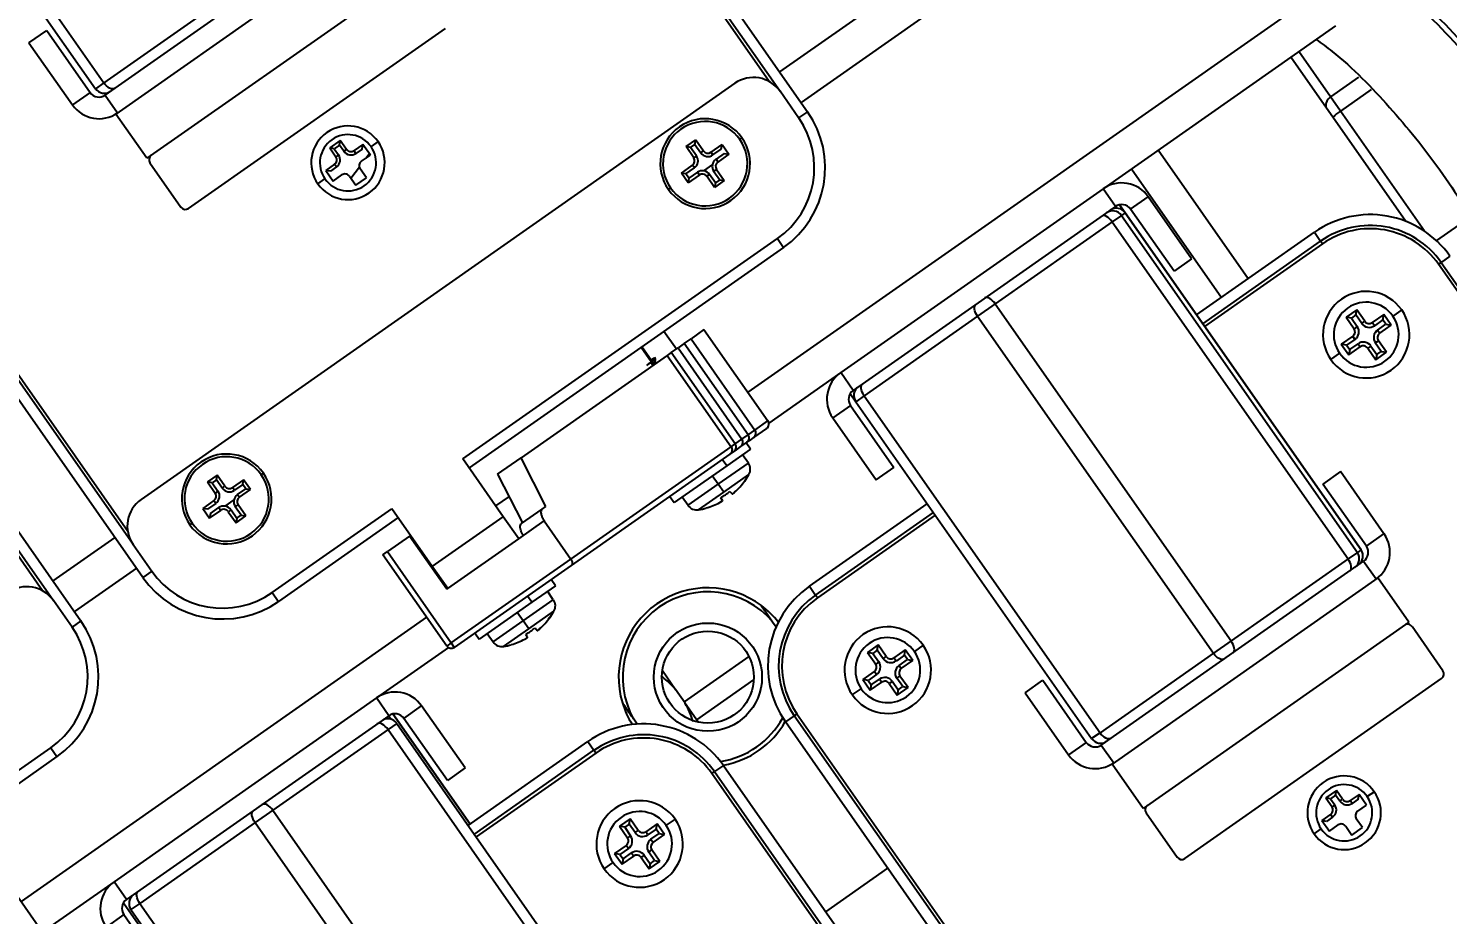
# Model space of a CAD drawing. Header units: millimetres. Extents: x 152904052 to 153933663, y 538271515 to 539240469.
# Drawn here: x 153452259.3 to 153452390.5, y 538569417.1 to 538569499 of the extents above; entities that cross this region are included whole.
import ezdxf
from ezdxf.enums import TextEntityAlignment as Align

# ---------------------------------------------------------------- set-up
doc = ezdxf.new("R2010")
doc.units = ezdxf.units.MM
doc.layers.add('POWR', color=5, linetype='Continuous')
doc.layers.add('TEXT', color=7, linetype='Continuous')
doc.styles.get("Standard").update_dxf_attribs({"font": 'Gulim.ttf'})

msp = doc.modelspace()

# ---------------------------------------------------------------- linework, layer by layer
at = {"layer": 'POWR', "color": 7}
for p, q in [((153452327.75, 538569494.08), (153452297.53, 538569537.24)), ((153452297.78, 538569537.41), (153452328.75, 538569493.18)), ((153452298.59, 538569537.99), (153452331.29, 538569491.29)), ((153452243.67, 538569524.55), (153452265.46, 538569493.42)), ((153452244.45, 538569525.1), (153452266.24, 538569493.97)), ((153452365.2, 538569520.53), (153452328.71, 538569494.98)), ((153452367.18, 538569517.71), (153452330.69, 538569492.15)), ((153452266.36, 538569492.83), (153452290.61, 538569509.81)), ((153452291.92, 538569508.29), (153452267.35, 538569491.08)), ((153452294.79, 538569504.19), (153452270.22, 538569486.99)), ((153452378.13, 538569502.06), (153452325.77, 538569465.39)), ((153452276.72, 538569501.3), (153452266.24, 538569493.97)), ((153452380.11, 538569499.24), (153452358.61, 538569484.18)), ((153452259.32, 538569497.67), (153452260.96, 538569498.81)), ((153452260.96, 538569498.81), (153452264.97, 538569493.08)), ((153452274.07, 538569482.36), (153452297.82, 538569498.99)), ((153452259.32, 538569497.67), (153452263.33, 538569491.93)), ((153452379.64, 538569492.67), (153452376.71, 538569496.86)), ((153452268.95, 538569451.31), (153452237.98, 538569495.54)), ((153452238.22, 538569495.71), (153452268.45, 538569452.55)), ((153452386.6, 538569481.16), (153452375.98, 538569496.34)), ((153452269.85, 538569448.28), (153452237.16, 538569494.97)), ((153452266.24, 538569493.97), (153452265.46, 538569493.42)), ((153452382.23, 538569494.48), (153452379.64, 538569492.67)), ((153452264.97, 538569493.08), (153452263.33, 538569491.93)), ((153452266.36, 538569492.83), (153452267.51, 538569491.2)), ((153452324.57, 538569493.92), (153452269.69, 538569455.49)), ((153452330.47, 538569490.72), (153452328.75, 538569493.18)), ((153452380.56, 538569491.36), (153452379.64, 538569492.67)), ((153452383.4, 538569493.35), (153452380.56, 538569491.36)), ((153452388.34, 538569480.25), (153452380.56, 538569491.36)), ((153452260.58, 538569447.04), (153452230.36, 538569490.21)), ((153452230.6, 538569490.38), (153452261.58, 538569446.15)), ((153452231.42, 538569490.95), (153452264.12, 538569444.26)), ((153452270.22, 538569486.99), (153452267.35, 538569491.08)), ((153452331.29, 538569491.29), (153452330.47, 538569490.72)), ((153452320.06, 538569488.07), (153452320.96, 538569488.7)), ((153452320.88, 538569488.27), (153452320.96, 538569488.7)), ((153452320.96, 538569488.7), (153452321.68, 538569487.68)), ((153452325.02, 538569488.74), (153452325.23, 538569488.88)), ((153452288.1, 538569488.64), (153452287.12, 538569487.95)), ((153452287.12, 538569487.95), (153452287.69, 538569487.13)), ((153452287.54, 538569487.88), (153452287.12, 538569487.95)), ((153452288.02, 538569488.21), (153452287.54, 538569487.88)), ((153452287.54, 538569487.88), (153452287.94, 538569487.31)), ((153452288.02, 538569488.21), (153452288.1, 538569488.64)), ((153452288.42, 538569487.65), (153452288.02, 538569488.21)), ((153452288.67, 538569487.82), (153452288.1, 538569488.64)), ((153452288.42, 538569487.65), (153452288.67, 538569487.82)), ((153452290.19, 538569488.27), (153452289.37, 538569487.7)), ((153452289.54, 538569487.45), (153452289.37, 538569487.7)), ((153452290.11, 538569487.85), (153452289.54, 538569487.45)), ((153452290.11, 538569487.85), (153452290.19, 538569488.27)), ((153452290.88, 538569487.29), (153452290.19, 538569488.27)), ((153452290.47, 538569487.01), (153452290.78, 538569487.42)), ((153452291.6, 538569488.53), (153452290.94, 538569488.07)), ((153452320.77, 538569487.05), (153452320.06, 538569488.07)), ((153452320.48, 538569487.99), (153452320.06, 538569488.07)), ((153452320.48, 538569487.99), (153452320.88, 538569488.27)), ((153452321.03, 538569487.22), (153452320.48, 538569487.99)), ((153452320.88, 538569488.27), (153452321.42, 538569487.5)), ((153452321.42, 538569487.5), (153452321.68, 538569487.68)), ((153452322.37, 538569487.55), (153452323.4, 538569488.27)), ((153452322.55, 538569487.3), (153452322.37, 538569487.55)), ((153452322.55, 538569487.3), (153452323.32, 538569487.84)), ((153452323.6, 538569487.44), (153452322.83, 538569486.9)), ((153452324.03, 538569487.37), (153452323, 538569486.65)), ((153452323.32, 538569487.84), (153452323.4, 538569488.27)), ((153452323.4, 538569488.27), (153452324.03, 538569487.37)), ((153452323.6, 538569487.44), (153452324.03, 538569487.37)), ((153452323.97, 538569487.45), (153452323.89, 538569487.39)), ((153452372.01, 538569475.86), (153452363.69, 538569487.74)), ((153452270.5, 538569486.58), (153452273.37, 538569482.48)), ((153452287.57, 538569486.44), (153452286.75, 538569485.87)), ((153452287.74, 538569486.19), (153452287.18, 538569485.79)), ((153452287.74, 538569486.19), (153452287.57, 538569486.44)), ((153452287.94, 538569487.31), (153452287.69, 538569487.13)), ((153452289.07, 538569485.16), (153452289.86, 538569486.2)), ((153452290.06, 538569486.72), (153452290.88, 538569487.29)), ((153452319.63, 538569485.63), (153452320.65, 538569486.35)), ((153452320.05, 538569485.56), (153452320.83, 538569486.1)), ((153452320.83, 538569486.1), (153452320.65, 538569486.35)), ((153452321.03, 538569487.22), (153452320.77, 538569487.05)), ((153452322.5, 538569486.42), (153452321.67, 538569485.84)), ((153452322.83, 538569486.9), (153452323, 538569486.65)), ((153452286.03, 538569484.63), (153452286.68, 538569485.09)), ((153452286.75, 538569485.87), (153452287.44, 538569484.88)), ((153452287.18, 538569485.79), (153452286.75, 538569485.87)), ((153452287.44, 538569484.88), (153452288.25, 538569485.46)), ((153452288.95, 538569485.33), (153452289.52, 538569484.51)), ((153452289.52, 538569484.51), (153452290.51, 538569485.2)), ((153452290.51, 538569485.2), (153452289.93, 538569486.02)), ((153452320.26, 538569484.73), (153452319.63, 538569485.63)), ((153452320.05, 538569485.56), (153452319.63, 538569485.63)), ((153452320.33, 538569485.16), (153452320.05, 538569485.56)), ((153452321.28, 538569485.45), (153452320.26, 538569484.73)), ((153452320.33, 538569485.16), (153452320.26, 538569484.73)), ((153452321.11, 538569485.7), (153452320.33, 538569485.16)), ((153452321.11, 538569485.7), (153452321.28, 538569485.45)), ((153452322.23, 538569485.5), (153452321.98, 538569485.33)), ((153452322.7, 538569484.3), (153452321.98, 538569485.33)), ((153452322.77, 538569484.73), (153452322.23, 538569485.5)), ((153452322.63, 538569485.78), (153452322.88, 538569485.96)), ((153452322.63, 538569485.78), (153452323.17, 538569485.01)), ((153452323.6, 538569484.93), (153452322.7, 538569484.3)), ((153452323.17, 538569485.01), (153452322.77, 538569484.73)), ((153452322.88, 538569485.96), (153452323.6, 538569484.93)), ((153452323.17, 538569485.01), (153452323.6, 538569484.93)), ((153452361.23, 538569486.01), (153452369.55, 538569474.14)), ((153452318.63, 538569484.26), (153452318.43, 538569484.12)), ((153452322.77, 538569484.73), (153452322.7, 538569484.3)), ((153452358.61, 538569484.18), (153452334.36, 538569467.2)), ((153452359.76, 538569482.54), (153452358.61, 538569484.18)), ((153452361.15, 538569482.3), (153452362.79, 538569483.44)), ((153452366.8, 538569477.71), (153452362.79, 538569483.44)), ((153452359.76, 538569482.54), (153452335.51, 538569465.56)), ((153452359.75, 538569482.53), (153452359.86, 538569482.38)), ((153452360.13, 538569482.7), (153452360.64, 538569481.98)), ((153452360.66, 538569481.95), (153452360.14, 538569482.7)), ((153452365.17, 538569476.56), (153452361.15, 538569482.3)), ((153452359.46, 538569481.11), (153452348.65, 538569473.54)), ((153452360.32, 538569481.71), (153452359.46, 538569481.11)), ((153452359.46, 538569481.11), (153452381.26, 538569449.99)), ((153452360.66, 538569481.95), (153452360.32, 538569481.71)), ((153452360.32, 538569481.71), (153452382.12, 538569450.59)), ((153452382.46, 538569450.82), (153452360.66, 538569481.95)), ((153452360.66, 538569481.95), (153452382.46, 538569450.82)), ((153452360.66, 538569481.95), (153452360.66, 538569481.95)), ((153452392.48, 538569481.53), (153452389.43, 538569479.39)), ((153452299.42, 538569459.22), (153452328.5, 538569479.58)), ((153452328.5, 538569479.58), (153452329.08, 538569478.76)), ((153452367.26, 538569472.53), (153452378.15, 538569480.16)), ((153452378.15, 538569480.16), (153452378.72, 538569479.34)), ((153452329.08, 538569478.76), (153452300, 538569458.4)), ((153452367.83, 538569471.71), (153452378.72, 538569479.34)), ((153452378.9, 538569479.09), (153452368, 538569471.47)), ((153452378.9, 538569479.09), (153452378.72, 538569479.34)), ((153452366.8, 538569477.71), (153452365.17, 538569476.56)), ((153452389.62, 538569477.2), (153452389.87, 538569477.38)), ((153452419.84, 538569434.04), (153452389.62, 538569477.2)), ((153452390.68, 538569477.95), (153452389.87, 538569477.38)), ((153452389.87, 538569477.38), (153452420.84, 538569433.14)), ((153452348.65, 538569473.54), (153452347.01, 538569472.4)), ((153452348.65, 538569473.54), (153452370.45, 538569442.41)), ((153452382.06, 538569473.01), (153452381.08, 538569472.32)), ((153452381.97, 538569472.52), (153452382.06, 538569473.01)), ((153452382.8, 538569471.94), (153452382.06, 538569473.01)), ((153452386.22, 538569472.99), (153452385.4, 538569472.42)), ((153452347.01, 538569472.4), (153452336.54, 538569465.06)), ((153452347.01, 538569472.4), (153452368.81, 538569441.27)), ((153452381.08, 538569472.32), (153452381.82, 538569471.25)), ((153452381.57, 538569472.23), (153452381.08, 538569472.32)), ((153452381.97, 538569472.52), (153452381.57, 538569472.23)), ((153452381.57, 538569472.23), (153452382.11, 538569471.46)), ((153452382.52, 538569471.74), (153452381.97, 538569472.52)), ((153452382.52, 538569471.74), (153452382.8, 538569471.94)), ((153452384.57, 538569472.57), (153452383.5, 538569471.82)), ((153452383.7, 538569471.53), (153452383.5, 538569471.82)), ((153452384.48, 538569472.08), (153452383.7, 538569471.53)), ((153452383.99, 538569471.13), (153452384.76, 538569471.67)), ((153452384.48, 538569472.08), (153452384.57, 538569472.57)), ((153452384.76, 538569471.67), (153452384.48, 538569472.08)), ((153452385.25, 538569471.58), (153452384.57, 538569472.57)), ((153452384.76, 538569471.67), (153452385.25, 538569471.58)), ((153452318.02, 538569471.02), (153452319.17, 538569469.38)), ((153452319.9, 538569469.89), (153452320.53, 538569470.33)), ((153452321.72, 538569471.17), (153452320.53, 538569470.33)), ((153452320.53, 538569470.33), (153452326.43, 538569461.89)), ((153452321.72, 538569471.17), (153452327.63, 538569462.73)), ((153452381.7, 538569470.56), (153452380.63, 538569469.81)), ((153452381.9, 538569470.27), (153452381.7, 538569470.56)), ((153452382.11, 538569471.46), (153452381.82, 538569471.25)), ((153452383.99, 538569471.13), (153452384.19, 538569470.84)), ((153452384.19, 538569470.84), (153452385.25, 538569471.58)), ((153452317.05, 538569467.9), (153452315.9, 538569469.53)), ((153452317.12, 538569467.94), (153452315.97, 538569469.58)), ((153452318.7, 538569469.05), (153452318.31, 538569468.78)), ((153452318.7, 538569469.05), (153452319.33, 538569469.49)), ((153452324.61, 538569460.61), (153452318.7, 538569469.05)), ((153452324.61, 538569460.61), (153452318.7, 538569469.05)), ((153452318.7, 538569469.05), (153452318.7, 538569469.05)), ((153452319.9, 538569469.89), (153452319.33, 538569469.49)), ((153452319.33, 538569469.49), (153452325.23, 538569461.05)), ((153452325.81, 538569461.45), (153452319.9, 538569469.89)), ((153452325.81, 538569461.45), (153452319.9, 538569469.89)), ((153452319.9, 538569469.89), (153452319.9, 538569469.89)), ((153452380.63, 538569469.81), (153452381.32, 538569468.83)), ((153452381.12, 538569469.73), (153452380.63, 538569469.81)), ((153452381.9, 538569470.27), (153452381.12, 538569469.73)), ((153452381.12, 538569469.73), (153452381.41, 538569469.32)), ((153452381.32, 538569468.83), (153452382.39, 538569469.58)), ((153452381.41, 538569469.32), (153452381.32, 538569468.83)), ((153452381.41, 538569469.32), (153452382.19, 538569469.86)), ((153452382.19, 538569469.86), (153452382.39, 538569469.58)), ((153452383.37, 538569469.65), (153452383.08, 538569469.45)), ((153452383.08, 538569469.45), (153452383.83, 538569468.39)), ((153452383.37, 538569469.65), (153452383.92, 538569468.88)), ((153452383.78, 538569469.94), (153452384.07, 538569470.14)), ((153452384.32, 538569469.16), (153452383.78, 538569469.94)), ((153452383.83, 538569468.39), (153452384.81, 538569469.08)), ((153452383.92, 538569468.88), (153452384.32, 538569469.16)), ((153452384.81, 538569469.08), (153452384.07, 538569470.14)), ((153452384.32, 538569469.16), (153452384.81, 538569469.08)), ((153452318.31, 538569468.78), (153452304.81, 538569459.33)), ((153452317.08, 538569468.53), (153452316.85, 538569468.33)), ((153452316.91, 538569468.41), (153452317.08, 538569468.53)), ((153452317.08, 538569468.53), (153452317.26, 538569468.6)), ((153452317.36, 538569468.11), (153452317.17, 538569468.12)), ((153452318.31, 538569468.78), (153452324.22, 538569460.34)), ((153452379.67, 538569468.4), (153452380.49, 538569468.98)), ((153452383.92, 538569468.88), (153452383.83, 538569468.39)), ((153452334.36, 538569467.2), (153452327.71, 538569462.54)), ((153452335.51, 538569465.56), (153452334.36, 538569467.2)), ((153452335.23, 538569465.26), (153452335.76, 538569464.51)), ((153452335.96, 538569465.88), (153452335.96, 538569465.88)), ((153452335.27, 538569464.17), (153452333.63, 538569463.02)), ((153452335.27, 538569464.17), (153452339.28, 538569458.44)), ((153452336.54, 538569465.06), (153452335.76, 538569464.51)), ((153452335.76, 538569464.51), (153452357.55, 538569433.39)), ((153452336.54, 538569465.06), (153452358.33, 538569433.93)), ((153452326.43, 538569461.89), (153452327.63, 538569462.73)), ((153452333.63, 538569463.02), (153452337.64, 538569457.29)), ((153452325.23, 538569461.05), (153452325.81, 538569461.45)), ((153452325.81, 538569461.45), (153452326.43, 538569461.89)), ((153452325.81, 538569461.45), (153452325.81, 538569461.45)), ((153452326.31, 538569461.2), (153452325.9, 538569460.91)), ((153452327.51, 538569462.03), (153452326.31, 538569461.2)), ((153452309.41, 538569449.97), (153452324.22, 538569460.34)), ((153452326.01, 538569460.13), (153452323.82, 538569458.59)), ((153452324.48, 538569459.92), (153452324.11, 538569459.65)), ((153452324.22, 538569460.34), (153452324.61, 538569460.61)), ((153452324.68, 538569460.05), (153452324.48, 538569459.92)), ((153452324.61, 538569460.61), (153452325.23, 538569461.05)), ((153452324.61, 538569460.61), (153452324.61, 538569460.61)), ((153452324.7, 538569460.07), (153452324.66, 538569460.13)), ((153452324.7, 538569460.07), (153452324.68, 538569460.05)), ((153452325.11, 538569460.36), (153452324.7, 538569460.07)), ((153452325.68, 538569460.76), (153452325.11, 538569460.36)), ((153452326.01, 538569460.13), (153452325.61, 538569460.7)), ((153452325.88, 538569460.89), (153452325.68, 538569460.76)), ((153452325.9, 538569460.91), (153452325.86, 538569460.97)), ((153452325.9, 538569460.91), (153452325.88, 538569460.89)), ((153452303.15, 538569453.89), (153452299.42, 538569459.22)), ((153452302.64, 538569457.81), (153452304.81, 538569459.33)), ((153452307.11, 538569454.83), (153452304.81, 538569459.33)), ((153452324.11, 538569459.65), (153452309.45, 538569449.39)), ((153452323.82, 538569458.59), (153452318.96, 538569455.2)), ((153452323.03, 538569456.89), (153452325.82, 538569458.84)), ((153452323.82, 538569458.59), (153452323.41, 538569459.17)), ((153452325.82, 538569458.84), (153452325.27, 538569459.61)), ((153452276.72, 538569457.73), (153452275.82, 538569457.1)), ((153452276.65, 538569457.3), (153452276.25, 538569457.02)), ((153452276.65, 538569457.3), (153452276.72, 538569457.73)), ((153452277.19, 538569456.53), (153452276.65, 538569457.3)), ((153452277.44, 538569456.7), (153452276.72, 538569457.73)), ((153452279.16, 538569457.3), (153452278.14, 538569456.58)), ((153452279.09, 538569456.87), (153452279.16, 538569457.3)), ((153452279.79, 538569456.4), (153452279.16, 538569457.3)), ((153452280.79, 538569457.76), (153452280.99, 538569457.91)), ((153452302.64, 538569457.81), (153452304.94, 538569453.31)), ((153452323.03, 538569456.89), (153452322.49, 538569457.66)), ((153452323.55, 538569456.15), (153452325.87, 538569457.78)), ((153452337.64, 538569457.29), (153452339.28, 538569458.44)), ((153452380.57, 538569458.05), (153452378.93, 538569456.9)), ((153452384.58, 538569452.31), (153452380.57, 538569458.05)), ((153452275.82, 538569457.1), (153452276.54, 538569456.07)), ((153452276.25, 538569457.02), (153452275.82, 538569457.1)), ((153452276.25, 538569457.02), (153452276.79, 538569456.25)), ((153452276.79, 538569456.25), (153452276.54, 538569456.07)), ((153452277.19, 538569456.53), (153452277.44, 538569456.7)), ((153452278.31, 538569456.33), (153452278.14, 538569456.58)), ((153452279.09, 538569456.87), (153452278.31, 538569456.33)), ((153452278.59, 538569455.93), (153452279.36, 538569456.47)), ((153452278.59, 538569455.93), (153452278.77, 538569455.68)), ((153452278.77, 538569455.68), (153452279.79, 538569456.4)), ((153452279.36, 538569456.47), (153452279.09, 538569456.87)), ((153452279.36, 538569456.47), (153452279.79, 538569456.4)), ((153452320.25, 538569454.94), (153452323.03, 538569456.89)), ((153452321.22, 538569454.52), (153452323.55, 538569456.15)), ((153452323.55, 538569456.15), (153452323.03, 538569456.89)), ((153452324.12, 538569456.23), (153452324.32, 538569455.99)), ((153452325.47, 538569457.18), (153452325.48, 538569457.16)), ((153452382.95, 538569451.17), (153452378.93, 538569456.9)), ((153452276.42, 538569455.38), (153452275.39, 538569454.66)), ((153452275.39, 538569454.66), (153452276.02, 538569453.76)), ((153452275.82, 538569454.58), (153452275.39, 538569454.66)), ((153452276.59, 538569455.12), (153452275.82, 538569454.58)), ((153452276.1, 538569454.19), (153452276.87, 538569454.73)), ((153452276.59, 538569455.12), (153452276.42, 538569455.38)), ((153452276.87, 538569454.73), (153452277.05, 538569454.47)), ((153452278.27, 538569455.45), (153452277.43, 538569454.87)), ((153452278.39, 538569454.81), (153452278.65, 538569454.98)), ((153452278.93, 538569454.03), (153452278.39, 538569454.81)), ((153452279.36, 538569453.96), (153452278.65, 538569454.98)), ((153452281.81, 538569446.89), (153452292.87, 538569454.63)), ((153452296.6, 538569449.3), (153452292.87, 538569454.63)), ((153452303.7, 538569455.74), (153452302.46, 538569454.88)), ((153452304.85, 538569453.25), (153452306.77, 538569454.59)), ((153452306.77, 538569454.59), (153452307.11, 538569454.83)), ((153452318.56, 538569455.77), (153452318.96, 538569455.2)), ((153452319.7, 538569455.71), (153452320.25, 538569454.94)), ((153452321.93, 538569454.68), (153452321.92, 538569454.7)), ((153452323.43, 538569455.37), (153452323.27, 538569455.64)), ((153452331.46, 538569447.47), (153452342.35, 538569455.09)), ((153452274.4, 538569453.29), (153452274.19, 538569453.15)), ((153452276.05, 538569453.9), (153452275.97, 538569453.84)), ((153452276.02, 538569453.76), (153452277.05, 538569454.47)), ((153452276.1, 538569454.19), (153452276.02, 538569453.76)), ((153452278, 538569454.53), (153452277.74, 538569454.35)), ((153452277.74, 538569454.35), (153452278.46, 538569453.33)), ((153452278, 538569454.53), (153452278.54, 538569453.76)), ((153452278.46, 538569453.33), (153452279.36, 538569453.96)), ((153452278.54, 538569453.76), (153452278.46, 538569453.33)), ((153452278.54, 538569453.76), (153452278.93, 538569454.03)), ((153452278.93, 538569454.03), (153452279.36, 538569453.96)), ((153452293.45, 538569453.81), (153452282.39, 538569446.07)), ((153452296.6, 538569449.3), (153452303.15, 538569453.89)), ((153452304.59, 538569451.84), (153452303.15, 538569453.89)), ((153452304.59, 538569451.84), (153452306.95, 538569453.5)), ((153452306.95, 538569453.5), (153452309.41, 538569449.97)), ((153452332.03, 538569446.65), (153452342.93, 538569454.27)), ((153452343.1, 538569454.03), (153452332.2, 538569446.4)), ((153452267.27, 538569451.96), (153452261.54, 538569447.95)), ((153452294.49, 538569452.1), (153452292.45, 538569450.67)), ((153452294.49, 538569452.1), (153452294.59, 538569452.17)), ((153452297.94, 538569447.19), (153452294.49, 538569452.1)), ((153452382.95, 538569451.17), (153452384.58, 538569452.31)), ((153452268.95, 538569451.31), (153452270.67, 538569448.85)), ((153452292.04, 538569450.38), (153452292.45, 538569450.67)), ((153452292.45, 538569450.67), (153452298.35, 538569442.23)), ((153452298.03, 538569447.26), (153452304.59, 538569451.84)), ((153452382.46, 538569450.82), (153452382.12, 538569450.59)), ((153452382.46, 538569450.82), (153452382.46, 538569450.82)), ((153452297.94, 538569441.94), (153452292.04, 538569450.38)), ((153452298.35, 538569442.23), (153452309.41, 538569449.97)), ((153452309.45, 538569449.39), (153452298.64, 538569441.82)), ((153452358.45, 538569432.8), (153452382.7, 538569449.77)), ((153452381.26, 538569449.99), (153452370.45, 538569442.41)), ((153452382.12, 538569450.59), (153452381.26, 538569449.99)), ((153452382.7, 538569449.77), (153452383.85, 538569448.14)), ((153452269.25, 538569449.14), (153452263.52, 538569445.12)), ((153452270.67, 538569448.85), (153452269.85, 538569448.28)), ((153452298.03, 538569447.26), (153452296.6, 538569449.3)), ((153452307.99, 538569447.51), (153452307.59, 538569448.08)), ((153452384.01, 538569448.25), (153452359.44, 538569431.04)), ((153452386.88, 538569444.16), (153452384.01, 538569448.25)), ((153452281.81, 538569446.89), (153452282.39, 538569446.07)), ((153452297.71, 538569447.52), (153452297.76, 538569447.64)), ((153452297.76, 538569447.43), (153452297.86, 538569447.5)), ((153452297.94, 538569447.19), (153452298.03, 538569447.26)), ((153452307.99, 538569447.51), (153452305.79, 538569445.98)), ((153452307.79, 538569446.22), (153452307.25, 538569447)), ((153452331.46, 538569447.47), (153452332.03, 538569446.65)), ((153452263.3, 538569443.69), (153452261.58, 538569446.15)), ((153452305.79, 538569445.98), (153452300.94, 538569442.58)), ((153452305.01, 538569444.27), (153452307.79, 538569446.22)), ((153452305.79, 538569445.98), (153452305.39, 538569446.55)), ((153452332.2, 538569446.4), (153452332.03, 538569446.65)), ((153452296.08, 538569444.61), (153452258.6, 538569418.36)), ((153452264.12, 538569444.26), (153452263.3, 538569443.69)), ((153452302.22, 538569442.32), (153452305.01, 538569444.27)), ((153452305.01, 538569444.27), (153452304.46, 538569445.05)), ((153452305.53, 538569443.53), (153452305.01, 538569444.27)), ((153452305.53, 538569443.53), (153452307.85, 538569445.16)), ((153452307.45, 538569444.56), (153452307.46, 538569444.55)), ((153452328.06, 538569444.19), (153452328.39, 538569443.72)), ((153452386.88, 538569444.16), (153452362.31, 538569426.95)), ((153452300.54, 538569443.15), (153452300.94, 538569442.58)), ((153452301.68, 538569443.1), (153452302.22, 538569442.32)), ((153452303.2, 538569441.9), (153452305.53, 538569443.53)), ((153452305.41, 538569442.75), (153452305.25, 538569443.02)), ((153452306.1, 538569443.62), (153452306.3, 538569443.37)), ((153452390.03, 538569439.65), (153452387.17, 538569443.75)), ((153452298.09, 538569441.8), (153452291.44, 538569437.15)), ((153452298.35, 538569442.23), (153452297.94, 538569441.94)), ((153452298.35, 538569442.23), (153452298.64, 538569441.82)), ((153452303.91, 538569442.06), (153452303.9, 538569442.08)), ((153452337.82, 538569442.04), (153452336.84, 538569441.35)), ((153452337.74, 538569441.55), (153452337.33, 538569441.26)), ((153452337.74, 538569441.55), (153452337.82, 538569442.04)), ((153452338.28, 538569440.77), (153452337.74, 538569441.55)), ((153452338.57, 538569440.97), (153452337.82, 538569442.04)), ((153452340.33, 538569441.59), (153452339.27, 538569440.85)), ((153452340.25, 538569441.1), (153452340.33, 538569441.59)), ((153452341.02, 538569440.61), (153452340.33, 538569441.59)), ((153452341.99, 538569442.02), (153452341.17, 538569441.45)), ((153452370.45, 538569442.41), (153452368.81, 538569441.27)), ((153452325.88, 538569440.97), (153452319.9, 538569436.78)), ((153452336.84, 538569441.35), (153452337.59, 538569440.28)), ((153452337.33, 538569441.26), (153452336.84, 538569441.35)), ((153452337.33, 538569441.26), (153452337.87, 538569440.48)), ((153452337.87, 538569440.48), (153452337.59, 538569440.28)), ((153452338.28, 538569440.77), (153452338.57, 538569440.97)), ((153452339.47, 538569440.56), (153452339.27, 538569440.85)), ((153452340.25, 538569441.1), (153452339.47, 538569440.56)), ((153452339.75, 538569440.15), (153452340.53, 538569440.7)), ((153452339.75, 538569440.15), (153452339.95, 538569439.86)), ((153452339.95, 538569439.86), (153452341.02, 538569440.61)), ((153452340.53, 538569440.7), (153452340.25, 538569441.1)), ((153452340.53, 538569440.7), (153452341.02, 538569440.61)), ((153452368.81, 538569441.27), (153452358.33, 538569433.93)), ((153452317.87, 538569439.67), (153452319.1, 538569437.92)), ((153452326.32, 538569438.84), (153452321.04, 538569435.14)), ((153452337.46, 538569439.59), (153452336.4, 538569438.84)), ((153452336.4, 538569438.84), (153452337.09, 538569437.86)), ((153452336.89, 538569438.75), (153452336.4, 538569438.84)), ((153452337.67, 538569439.3), (153452336.89, 538569438.75)), ((153452337.17, 538569438.35), (153452337.95, 538569438.89)), ((153452337.67, 538569439.3), (153452337.46, 538569439.59)), ((153452337.95, 538569438.89), (153452338.15, 538569438.6)), ((153452339.54, 538569438.97), (153452339.83, 538569439.17)), ((153452340.09, 538569438.19), (153452339.54, 538569438.97)), ((153452340.58, 538569438.1), (153452339.83, 538569439.17)), ((153452366.16, 538569422.32), (153452389.91, 538569438.95)), ((153452319.98, 538569436.66), (153452319.1, 538569437.92)), ((153452335.43, 538569437.43), (153452336.25, 538569438)), ((153452336.89, 538569438.75), (153452337.17, 538569438.35)), ((153452337.09, 538569437.86), (153452338.15, 538569438.6)), ((153452337.17, 538569438.35), (153452337.09, 538569437.86)), ((153452339.14, 538569438.68), (153452338.85, 538569438.48)), ((153452338.85, 538569438.48), (153452339.59, 538569437.41)), ((153452339.14, 538569438.68), (153452339.68, 538569437.9)), ((153452339.59, 538569437.41), (153452340.58, 538569438.1)), ((153452339.68, 538569437.9), (153452339.59, 538569437.41)), ((153452339.68, 538569437.9), (153452340.09, 538569438.19)), ((153452340.09, 538569438.19), (153452340.58, 538569438.1)), ((153452351.41, 538569437.63), (153452353.05, 538569438.78)), ((153452351.41, 538569437.63), (153452355.42, 538569431.9)), ((153452353.05, 538569438.78), (153452357.06, 538569433.04)), ((153452291.44, 538569437.15), (153452267.19, 538569420.17)), ((153452292.59, 538569435.51), (153452291.44, 538569437.15)), ((153452293.98, 538569435.26), (153452295.62, 538569436.41)), ((153452299.63, 538569430.68), (153452295.62, 538569436.41)), ((153452319.98, 538569436.66), (153452321.21, 538569434.91)), ((153452292.59, 538569435.51), (153452268.34, 538569418.53)), ((153452292.58, 538569435.5), (153452292.8, 538569435.19)), ((153452300.09, 538569425.5), (153452292.96, 538569435.67)), ((153452292.96, 538569435.67), (153452300.09, 538569425.5)), ((153452298, 538569429.53), (153452293.98, 538569435.26)), ((153452315.55, 538569434.73), (153452315.22, 538569435.2)), ((153452330.07, 538569435.5), (153452329.25, 538569434.93)), ((153452361.94, 538569388.24), (153452329.25, 538569434.93)), ((153452330.31, 538569435.68), (153452330.07, 538569435.5)), ((153452361.04, 538569391.27), (153452330.07, 538569435.5)), ((153452330.31, 538569435.68), (153452360.54, 538569392.51)), ((153452292.51, 538569434.23), (153452281.86, 538569426.77)), ((153452293.32, 538569434.8), (153452292.51, 538569434.23)), ((153452292.51, 538569434.23), (153452314.3, 538569403.1)), ((153452293.32, 538569434.8), (153452315.12, 538569403.68)), ((153452358.33, 538569433.93), (153452357.55, 538569433.39)), ((153452232.25, 538569412.18), (153452261.33, 538569432.55)), ((153452261.33, 538569432.55), (153452261.91, 538569431.73)), ((153452299.92, 538569425.38), (153452310.98, 538569433.13)), ((153452300.49, 538569424.56), (153452311.55, 538569432.31)), ((153452310.98, 538569433.13), (153452311.55, 538569432.31)), ((153452311.73, 538569432.06), (153452311.55, 538569432.31)), ((153452357.06, 538569433.04), (153452355.42, 538569431.9)), ((153452358.45, 538569432.8), (153452359.6, 538569431.16)), ((153452261.91, 538569431.73), (153452232.83, 538569411.36)), ((153452311.73, 538569432.06), (153452300.67, 538569424.32)), ((153452362.31, 538569426.95), (153452359.44, 538569431.04)), ((153452299.63, 538569430.68), (153452298, 538569429.53)), ((153452322.45, 538569430.17), (153452322.69, 538569430.34)), ((153452352.67, 538569387.01), (153452322.45, 538569430.17)), ((153452323.51, 538569430.92), (153452322.69, 538569430.34)), ((153452322.69, 538569430.34), (153452353.67, 538569386.11)), ((153452323.51, 538569430.92), (153452356.21, 538569384.22)), ((153452380.19, 538569428.61), (153452379.21, 538569427.92)), ((153452380.11, 538569428.18), (153452380.19, 538569428.61)), ((153452380.76, 538569427.79), (153452380.19, 538569428.61)), ((153452383.69, 538569428.49), (153452383.03, 538569428.03)), ((153452379.21, 538569427.92), (153452379.78, 538569427.1)), ((153452379.63, 538569427.84), (153452379.21, 538569427.92)), ((153452380.11, 538569428.18), (153452379.63, 538569427.84)), ((153452379.63, 538569427.84), (153452380.03, 538569427.27)), ((153452380.03, 538569427.27), (153452379.78, 538569427.1)), ((153452380.51, 538569427.61), (153452380.11, 538569428.18)), ((153452380.51, 538569427.61), (153452380.76, 538569427.79)), ((153452382.28, 538569428.24), (153452381.46, 538569427.66)), ((153452381.63, 538569427.41), (153452381.46, 538569427.66)), ((153452382.2, 538569427.81), (153452381.63, 538569427.41)), ((153452382.15, 538569426.68), (153452382.97, 538569427.25)), ((153452382.2, 538569427.81), (153452382.28, 538569428.24)), ((153452382.97, 538569427.25), (153452382.28, 538569428.24)), ((153452281.86, 538569426.77), (153452280.22, 538569425.63)), ((153452281.86, 538569426.77), (153452303.65, 538569395.65)), ((153452314.89, 538569425.97), (153452313.91, 538569425.29)), ((153452314.8, 538569425.49), (153452314.89, 538569425.97)), ((153452315.63, 538569424.91), (153452314.89, 538569425.97)), ((153452319.05, 538569425.96), (153452318.23, 538569425.39)), ((153452362.59, 538569426.54), (153452365.46, 538569422.44)), ((153452379.66, 538569426.4), (153452378.84, 538569425.83)), ((153452378.84, 538569425.83), (153452379.53, 538569424.85)), ((153452379.27, 538569425.75), (153452378.84, 538569425.83)), ((153452379.83, 538569426.15), (153452379.27, 538569425.75)), ((153452379.83, 538569426.15), (153452379.66, 538569426.4)), ((153452382.6, 538569425.17), (153452382.02, 538569425.98)), ((153452280.22, 538569425.63), (153452269.57, 538569418.17)), ((153452280.22, 538569425.63), (153452302.01, 538569394.5)), ((153452313.91, 538569425.29), (153452314.65, 538569424.22)), ((153452314.39, 538569425.2), (153452313.91, 538569425.29)), ((153452314.8, 538569425.49), (153452314.39, 538569425.2)), ((153452314.39, 538569425.2), (153452314.94, 538569424.42)), ((153452314.94, 538569424.42), (153452314.65, 538569424.22)), ((153452315.35, 538569424.71), (153452314.8, 538569425.49)), ((153452315.35, 538569424.71), (153452315.63, 538569424.91)), ((153452317.4, 538569425.53), (153452316.33, 538569424.79)), ((153452316.53, 538569424.5), (153452316.33, 538569424.79)), ((153452317.31, 538569425.04), (153452316.53, 538569424.5)), ((153452316.82, 538569424.09), (153452317.59, 538569424.64)), ((153452317.02, 538569423.8), (153452318.08, 538569424.55)), ((153452317.31, 538569425.04), (153452317.4, 538569425.53)), ((153452317.59, 538569424.64), (153452317.31, 538569425.04)), ((153452318.08, 538569424.55), (153452317.4, 538569425.53)), ((153452317.59, 538569424.64), (153452318.08, 538569424.55)), ((153452378.12, 538569424.59), (153452378.77, 538569425.05)), ((153452379.53, 538569424.85), (153452380.34, 538569425.42)), ((153452381.04, 538569425.3), (153452381.61, 538569424.48)), ((153452381.61, 538569424.48), (153452382.6, 538569425.17)), ((153452254.55, 538569424.13), (153452260.46, 538569415.7)), ((153452314.53, 538569423.53), (153452313.46, 538569422.78)), ((153452314.73, 538569423.24), (153452313.95, 538569422.69)), ((153452314.73, 538569423.24), (153452314.53, 538569423.53)), ((153452316.61, 538569422.91), (153452316.9, 538569423.11)), ((153452316.82, 538569424.09), (153452317.02, 538569423.8)), ((153452317.64, 538569422.04), (153452316.9, 538569423.11)), ((153452312.5, 538569421.37), (153452313.32, 538569421.94)), ((153452313.46, 538569422.78), (153452314.15, 538569421.8)), ((153452313.95, 538569422.69), (153452313.46, 538569422.78)), ((153452313.95, 538569422.69), (153452314.24, 538569422.29)), ((153452314.15, 538569421.8), (153452315.22, 538569422.54)), ((153452314.24, 538569422.29), (153452314.15, 538569421.8)), ((153452314.24, 538569422.29), (153452315.01, 538569422.83)), ((153452315.01, 538569422.83), (153452315.22, 538569422.54)), ((153452316.2, 538569422.62), (153452315.91, 538569422.42)), ((153452315.91, 538569422.42), (153452316.66, 538569421.35)), ((153452316.2, 538569422.62), (153452316.74, 538569421.84)), ((153452317.15, 538569422.13), (153452316.61, 538569422.91)), ((153452316.66, 538569421.35), (153452317.64, 538569422.04)), ((153452316.74, 538569421.84), (153452316.66, 538569421.35)), ((153452316.74, 538569421.84), (153452317.15, 538569422.13)), ((153452317.15, 538569422.13), (153452317.64, 538569422.04)), ((153452332.98, 538569417.4), (153452338.71, 538569421.42)), ((153452267.19, 538569420.17), (153452260.53, 538569415.51)), ((153452268.34, 538569418.53), (153452267.19, 538569420.17)), ((153452268.06, 538569418.23), (153452275.18, 538569408.06)), ((153452269.57, 538569418.17), (153452268.75, 538569417.6)), ((153452268.79, 538569418.85), (153452268.81, 538569418.82)), ((153452269.57, 538569418.17), (153452291.37, 538569387.04)), ((153452268.09, 538569417.14), (153452266.46, 538569415.99)), ((153452268.09, 538569417.14), (153452272.11, 538569411.4)), ((153452268.75, 538569417.6), (153452290.55, 538569386.47))]:
    msp.add_line(p, q, dxfattribs=at)
at = {"layer": 'POWR', "color": 7, "flags": 128}
for points in [[(153452267.24, 538569493.45), (153452267.15, 538569493.41), (153452267.04, 538569493.4), (153452266.91, 538569493.42), (153452266.77, 538569493.48), (153452266.63, 538569493.56), (153452266.49, 538569493.68), (153452266.36, 538569493.82), (153452266.24, 538569493.97)], [(153452359.46, 538569481.11), (153452359.34, 538569481.27), (153452359.21, 538569481.41), (153452359.08, 538569481.52), (153452358.94, 538569481.61), (153452358.81, 538569481.67), (153452358.69, 538569481.7), (153452358.59, 538569481.7), (153452358.5, 538569481.66)], [(153452347.01, 538569472.4), (153452346.91, 538569472.56), (153452346.82, 538569472.73), (153452346.77, 538569472.9), (153452346.73, 538569473.06), (153452346.73, 538569473.21), (153452346.75, 538569473.34), (153452346.79, 538569473.44), (153452346.87, 538569473.51)], [(153452348.65, 538569473.54), (153452348.53, 538569473.7), (153452348.4, 538569473.83), (153452348.26, 538569473.95), (153452348.13, 538569474.04), (153452348, 538569474.1), (153452347.88, 538569474.13), (153452347.77, 538569474.13), (153452347.69, 538569474.09)], [(153452336.54, 538569465.06), (153452336.43, 538569465.23), (153452336.35, 538569465.4), (153452336.29, 538569465.57), (153452336.26, 538569465.73), (153452336.25, 538569465.87), (153452336.27, 538569466), (153452336.32, 538569466.11), (153452336.39, 538569466.18)], [(153452381.44, 538569448.89), (153452381.51, 538569448.96), (153452381.55, 538569449.06), (153452381.56, 538569449.18), (153452381.55, 538569449.33), (153452381.51, 538569449.49), (153452381.45, 538569449.65), (153452381.36, 538569449.82), (153452381.26, 538569449.99)], [(153452370.63, 538569441.32), (153452370.69, 538569441.39), (153452370.73, 538569441.49), (153452370.75, 538569441.61), (153452370.74, 538569441.75), (153452370.7, 538569441.91), (153452370.64, 538569442.08), (153452370.55, 538569442.25), (153452370.45, 538569442.41)], [(153452369.81, 538569440.75), (153452369.72, 538569440.71), (153452369.6, 538569440.7), (153452369.48, 538569440.72), (153452369.34, 538569440.78), (153452369.2, 538569440.86), (153452369.06, 538569440.98), (153452368.93, 538569441.11), (153452368.81, 538569441.27)], [(153452292.51, 538569434.23), (153452292.39, 538569434.38), (153452292.26, 538569434.52), (153452292.12, 538569434.64), (153452291.98, 538569434.72), (153452291.85, 538569434.78), (153452291.72, 538569434.81), (153452291.61, 538569434.8), (153452291.52, 538569434.76)], [(153452359.33, 538569433.41), (153452359.24, 538569433.37), (153452359.13, 538569433.36), (153452359, 538569433.38), (153452358.86, 538569433.44), (153452358.72, 538569433.53), (153452358.58, 538569433.64), (153452358.45, 538569433.78), (153452358.33, 538569433.93)], [(153452281.86, 538569426.77), (153452281.74, 538569426.93), (153452281.61, 538569427.06), (153452281.47, 538569427.18), (153452281.33, 538569427.27), (153452281.2, 538569427.33), (153452281.07, 538569427.35), (153452280.96, 538569427.35), (153452280.87, 538569427.31)], [(153452280.22, 538569425.63), (153452280.11, 538569425.79), (153452280.03, 538569425.96), (153452279.97, 538569426.13), (153452279.93, 538569426.29), (153452279.92, 538569426.43), (153452279.94, 538569426.56), (153452279.99, 538569426.66), (153452280.05, 538569426.73)], [(153452269.57, 538569418.17), (153452269.47, 538569418.33), (153452269.38, 538569418.5), (153452269.32, 538569418.67), (153452269.28, 538569418.83), (153452269.27, 538569418.98), (153452269.29, 538569419.1), (153452269.34, 538569419.2), (153452269.41, 538569419.28)]]:
    msp.add_lwpolyline(points, dxfattribs=at)
at = {"layer": 'POWR', "color": 7}
for radius in [5, 4.25]:
    msp.add_circle((153452322.08, 538569439.07), radius, dxfattribs=at)
for centre, radius, start, end in [((153452326.29, 538569491.46), 3, 35, 125), ((153452265.79, 538569493.65), 1, 215, 305), ((153452266.28, 538569494), 1, 215, 305), ((153452380.21, 538569491.83), 1.01, 123.9489, 186.0448), ((153452265.79, 538569493.65), 3, 215, 305), ((153452382.93, 538569487.76), 4.31, 123.4063, 135.421), ((153452321.83, 538569486.5), 4.15, 35, 215), ((153452321.83, 538569486.5), 3.9, 35, 215), ((153452323.92, 538569486.13), 8, 305, 35), ((153452323.92, 538569486.13), 9, 305, 35), ((153452288.81, 538569486.58), 3.4, 35, 215), ((153452288.81, 538569486.58), 2.6, 35, 215), ((153452321.83, 538569486.5), 4.15, 215, 35), ((153452321.83, 538569486.5), 3.9, 215, 35), ((153452288.81, 538569486.58), 3.4, 215, 35), ((153452288.81, 538569486.58), 2.6, 215, 35), ((153452289.08, 538569488.11), 0.807, 215, 305), ((153452289.08, 538569488.11), 0.5, 215, 305), ((153452322.08, 538569487.96), 0.807, 215, 305), ((153452322.08, 538569487.96), 0.5, 215, 305), ((153452270.91, 538569486.86), 0.5, 125, 215), ((153452287.28, 538569486.85), 0.5, 305, 35), ((153452287.28, 538569486.85), 0.807, 305, 35), ((153452290.34, 538569486.31), 0.5, 125, 215), ((153452320.36, 538569486.76), 0.5, 305, 35), ((153452320.36, 538569486.76), 0.807, 305, 35), ((153452323.29, 538569486.24), 0.807, 125, 215), ((153452323.29, 538569486.24), 0.5, 125, 215), ((153452288.54, 538569485.05), 0.5, 35, 125), ((153452321.57, 538569485.04), 0.807, 35, 125), ((153452321.57, 538569485.04), 0.5, 35, 125), ((153452360.33, 538569481.72), 3, 35, 125), ((153452273.78, 538569482.77), 0.5, 215, 305), ((153452359.5, 538569481.14), 1, 34.9891, 124.9891), ((153452359.84, 538569481.38), 1, 35, 125), ((153452359.84, 538569481.38), 1, 34.9891, 124.9891), ((153452360.33, 538569481.72), 1, 35, 125), ((153452383.31, 538569472.79), 9, 35, 125), ((153452383.31, 538569472.79), 8, 35, 125), ((153452383.31, 538569472.79), 7.7, 35, 125), ((153452382.94, 538569470.7), 4, 35, 215), ((153452382.94, 538569470.7), 4, 215, 35), ((153452382.94, 538569470.7), 3, 35, 215), ((153452382.94, 538569470.7), 3, 215, 35), ((153452383.21, 538569472.23), 0.851, 215, 305), ((153452383.21, 538569472.23), 0.5, 215, 305), ((153452381.41, 538569470.97), 0.5, 305, 35), ((153452381.41, 538569470.97), 0.851, 305, 35), ((153452384.48, 538569470.43), 0.851, 125, 215), ((153452384.48, 538569470.43), 0.5, 125, 215), ((153452382.67, 538569469.17), 0.851, 35, 125), ((153452382.67, 538569469.17), 0.5, 35, 125), ((153452336.08, 538569464.74), 3, 125, 215), ((153452336.08, 538569464.74), 1, 125, 215), ((153452336.57, 538569465.09), 1, 125, 215), ((153452325.4, 538569461.17), 0.5, 305, 35), ((153452325.4, 538569461.17), 0.499, 305.07, 35.0698), ((153452326.03, 538569461.61), 0.499, 305.07, 35.0698), ((153452324.2, 538569460.33), 0.5, 305, 35), ((153452324.2, 538569460.33), 0.499, 305.07, 35.0698), ((153452324.72, 538569460.15), 0.103, 217.4159, 246.5165), ((153452324.83, 538569460.77), 0.499, 305.07, 35.0698), ((153452325.92, 538569460.99), 0.103, 217.4159, 246.5165), ((153452277.59, 538569455.53), 4.15, 35, 215), ((153452277.59, 538569455.53), 3.9, 35, 215), ((153452325, 538569458.26), 1, 330.8721, 35), ((153452277.59, 538569455.53), 4.15, 215, 35), ((153452277.59, 538569455.53), 3.9, 215, 35), ((153452320.19, 538569460.94), 6.5, 324.4786, 330.8721), ((153452276.13, 538569455.79), 0.5, 305, 35), ((153452276.13, 538569455.79), 0.807, 305, 35), ((153452277.85, 538569456.99), 0.807, 215, 305), ((153452277.85, 538569456.99), 0.5, 215, 305), ((153452279.06, 538569455.27), 0.807, 125, 215), ((153452320.08, 538569461.1), 6.32, 300.3185, 309.6814), ((153452320.17, 538569460.98), 6.52, 312.4848, 324.3917), ((153452271.41, 538569453.03), 3, 125, 215), ((153452277.33, 538569454.07), 0.807, 35, 125), ((153452279.06, 538569455.27), 0.5, 125, 215), ((153452321.06, 538569455.51), 1, 215, 279.1279), ((153452320.19, 538569460.94), 6.5, 279.1279, 285.5214), ((153452320.17, 538569460.98), 6.52, 285.6083, 297.5152), ((153452277.33, 538569454.07), 0.5, 35, 125), ((153452382.13, 538569450.59), 3, 305, 35), ((153452381.64, 538569450.25), 1, 305, 35), ((153452381.64, 538569450.25), 1, 305.0109, 35.0109), ((153452382.13, 538569450.59), 1, 305, 35), ((153452381.3, 538569450.01), 1, 305.0109, 35.0109), ((153452277.22, 538569453.44), 9, 215, 305), ((153452277.22, 538569453.44), 8, 215, 305), ((153452259.12, 538569444.42), 3, 35, 125), ((153452322.08, 538569439.07), 8.25, 53.1949, 196.8051), ((153452322.08, 538569439.07), 7.88, 40.5937, 209.4063), ((153452336.62, 538569440.09), 9, 125, 215), ((153452306.98, 538569445.64), 1, 330.8721, 35), ((153452322.08, 538569439.07), 8.25, 37.9694, 53.1949), ((153452336.62, 538569440.09), 8, 125, 215), ((153452336.62, 538569440.09), 7.7, 125, 215), ((153452256.75, 538569439.1), 9, 305, 35), ((153452302.15, 538569448.36), 6.52, 312.4848, 324.3917), ((153452302.17, 538569448.32), 6.5, 324.4786, 330.8721), ((153452256.75, 538569439.1), 8, 305, 35), ((153452302.06, 538569448.48), 6.32, 300.3185, 309.6814), ((153452338.71, 538569439.72), 4, 35, 215), ((153452386.76, 538569443.46), 0.5, 35, 125), ((153452298.35, 538569442.23), 0.5, 215, 305), ((153452303.04, 538569442.89), 1, 215, 279.1279), ((153452302.17, 538569448.32), 6.5, 279.1279, 285.5214), ((153452302.15, 538569448.36), 6.52, 285.6083, 297.5152), ((153452338.71, 538569439.72), 4, 215, 35), ((153452338.71, 538569439.72), 3, 35, 215), ((153452338.71, 538569439.72), 3, 215, 35), ((153452337.18, 538569440), 0.5, 305, 35), ((153452337.18, 538569440), 0.851, 305, 35), ((153452338.98, 538569441.26), 0.851, 215, 305), ((153452338.98, 538569441.26), 0.5, 215, 305), ((153452340.24, 538569439.45), 0.851, 125, 215), ((153452338.44, 538569438.19), 0.851, 35, 125), ((153452340.24, 538569439.45), 0.5, 125, 215), ((153452389.62, 538569439.36), 0.5, 305, 35), ((153452293.16, 538569434.69), 3, 35, 125), ((153452338.44, 538569438.19), 0.5, 35, 125), ((153452322.08, 538569439.07), 8.25, 196.8051, 212.0306), ((153452292.51, 538569434.23), 1, 35, 125), ((153452293.16, 538569434.69), 1, 35, 125), ((153452322.08, 538569439.07), 7.87, 278.5203, 331.4797), ((153452322.08, 538569439.07), 8.25, 280.0889, 330.1031), ((153452316.14, 538569425.75), 9, 35, 125), ((153452316.14, 538569425.75), 8, 35, 125), ((153452316.14, 538569425.75), 7.7, 35, 125), ((153452357.88, 538569433.62), 1, 215, 305), ((153452358.37, 538569433.96), 1, 215, 305), ((153452357.88, 538569433.62), 3, 215, 305), ((153452380.9, 538569426.54), 3.4, 35, 215), ((153452380.9, 538569426.54), 3.4, 215, 35), ((153452380.9, 538569426.54), 2.6, 35, 215), ((153452315.77, 538569423.66), 4, 35, 215), ((153452363, 538569426.83), 0.5, 125, 215), ((153452380.9, 538569426.54), 2.6, 215, 35), ((153452379.37, 538569426.81), 0.5, 305, 35), ((153452379.37, 538569426.81), 0.807, 305, 35), ((153452381.17, 538569428.07), 0.807, 215, 305), ((153452381.17, 538569428.07), 0.5, 215, 305), ((153452315.77, 538569423.66), 4, 215, 35), ((153452315.77, 538569423.66), 3, 35, 215), ((153452382.43, 538569426.27), 0.5, 125, 215), ((153452315.77, 538569423.66), 3, 215, 35), ((153452314.24, 538569423.93), 0.851, 305, 35), ((153452316.04, 538569425.2), 0.851, 215, 305), ((153452316.04, 538569425.2), 0.5, 215, 305), ((153452380.63, 538569425.01), 0.5, 35, 125), ((153452314.24, 538569423.93), 0.5, 305, 35), ((153452317.31, 538569423.39), 0.851, 125, 215), ((153452317.31, 538569423.39), 0.5, 125, 215), ((153452315.5, 538569422.13), 0.851, 35, 125), ((153452315.5, 538569422.13), 0.5, 35, 125), ((153452365.87, 538569422.73), 0.5, 215, 305), ((153452268.91, 538569417.71), 3, 125, 215), ((153452268.91, 538569417.71), 1, 125, 215), ((153452269.57, 538569418.17), 1, 125, 215)]:
    msp.add_arc(centre, radius, start, end, dxfattribs=at)
for points, knots in [([(153452410.04, 538569450.31), (153452410.07, 538569451.03), (153452410.23, 538569454.78), (153452409.37, 538569461.58), (153452407.39, 538569470.52), (153452404.18, 538569479.13), (153452399.94, 538569487.17), (153452394.79, 538569494.5), (153452388.89, 538569500.93), (153452382.86, 538569506.22), (153452378.58, 538569508.95), (153452376.67, 538569510.17)], [0, 0, 0, 0, 0.030131, 0.157165, 0.285275, 0.413386, 0.54042, 0.665356, 0.787271, 0.905377, 1, 1, 1, 1]), ([(153452377.46, 538569509.04), (153452379, 538569508.06), (153452382.89, 538569505.56), (153452388.54, 538569500.57), (153452394.4, 538569494.18), (153452399.51, 538569486.91), (153452403.72, 538569478.92), (153452406.92, 538569470.38), (153452408.87, 538569461.5), (153452409.72, 538569454.97), (153452409.58, 538569451.48), (153452409.56, 538569450.99)], [0, 0, 0, 0, 0.078951, 0.200388, 0.325741, 0.454201, 0.584818, 0.716542, 0.848265, 0.978883, 1, 1, 1, 1]), ([(153452378.32, 538569497.98), (153452378.81, 538569497.61), (153452381.29, 538569495.78), (153452385.17, 538569491.76), (153452389.95, 538569485.94), (153452394, 538569479.34), (153452397.13, 538569472.7), (153452398.4, 538569468.13), (153452398.95, 538569466.14)], [0, 0, 0, 0, 0.047475, 0.239579, 0.431683, 0.632114, 0.839742, 1, 1, 1, 1]), ([(153452317.24, 538569468.57), (153452317.24, 538569468.56), (153452317.24, 538569468.53), (153452316.97, 538569468.29), (153452316.61, 538569468), (153452316.41, 538569467.85)], [0, 0, 0, 0, 0.212902, 0.5811966, 1, 1, 1, 1]), ([(153452316.85, 538569467.97), (153452316.94, 538569468.02), (153452317.11, 538569468.11), (153452317.2, 538569468.13), (153452317.17, 538569468.1), (153452317.17, 538569468.09)], [0, 0, 0, 0, 0.402272, 0.802406, 1, 1, 1, 1]), ([(153452317.13, 538569468.18), (153452317.15, 538569468.25), (153452317.2, 538569468.39), (153452317.25, 538569468.52), (153452317.27, 538569468.59)], [0, 0, 0, 0, 0.499894, 1, 1, 1, 1]), ([(153452327.51, 538569462.03), (153452327.56, 538569462.08), (153452327.67, 538569462.18), (153452327.73, 538569462.39), (153452327.71, 538569462.58), (153452327.66, 538569462.68), (153452327.63, 538569462.73)], [0, 0, 0, 0, 0.270336, 0.562527, 0.789797, 1, 1, 1, 1]), ([(153452324.22, 538569460.34), (153452324.25, 538569460.3), (153452324.29, 538569460.22), (153452324.32, 538569460.07), (153452324.3, 538569459.91), (153452324.23, 538569459.76), (153452324.15, 538569459.69), (153452324.11, 538569459.65)], [0, 0, 0, 0, 0.174928, 0.36388, 0.560047, 0.788091, 1, 1, 1, 1]), ([(153452324.32, 538569455.99), (153452324.33, 538569455.99), (153452324.34, 538569455.99), (153452324.4, 538569456.03), (153452324.48, 538569456.09), (153452324.54, 538569456.14), (153452324.57, 538569456.17)], [0, 0, 0, 0, 0.250648, 0.499754, 0.7491, 1, 1, 1, 1]), ([(153452324.57, 538569456.17), (153452324.54, 538569456.14), (153452324.48, 538569456.09), (153452324.4, 538569456.03), (153452324.34, 538569455.99), (153452324.33, 538569455.99), (153452324.32, 538569455.99)], [0, 0, 0, 0, 0.250648, 0.499754, 0.7491, 1, 1, 1, 1]), ([(153452306.77, 538569454.59), (153452306.72, 538569454.54), (153452306.63, 538569454.43), (153452306.65, 538569454.11), (153452306.76, 538569453.78), (153452306.89, 538569453.59), (153452306.95, 538569453.5)], [0, 0, 0, 0, 0.273241, 0.566326, 0.7921708, 1, 1, 1, 1]), ([(153452323.18, 538569455.19), (153452323.21, 538569455.21), (153452323.28, 538569455.25), (153452323.37, 538569455.31), (153452323.43, 538569455.35), (153452323.43, 538569455.36), (153452323.43, 538569455.37)], [0, 0, 0, 0, 0.250648, 0.499754, 0.7491, 1, 1, 1, 1]), ([(153452323.43, 538569455.37), (153452323.43, 538569455.36), (153452323.43, 538569455.35), (153452323.37, 538569455.31), (153452323.28, 538569455.25), (153452323.21, 538569455.21), (153452323.18, 538569455.19)], [0, 0, 0, 0, 0.250648, 0.499754, 0.7491, 1, 1, 1, 1]), ([(153452305.03, 538569452.16), (153452304.98, 538569452.24), (153452304.88, 538569452.4), (153452304.77, 538569452.66), (153452304.72, 538569452.91), (153452304.74, 538569453.13), (153452304.82, 538569453.21), (153452304.85, 538569453.25)], [0, 0, 0, 0, 0.174736, 0.363548, 0.559692, 0.78787, 1, 1, 1, 1]), ([(153452309.41, 538569449.97), (153452309.44, 538569449.94), (153452309.49, 538569449.85), (153452309.54, 538569449.72), (153452309.55, 538569449.58), (153452309.53, 538569449.46), (153452309.48, 538569449.42), (153452309.45, 538569449.39)], [0, 0, 0, 0, 0.163518, 0.344285, 0.539301, 0.775308, 1, 1, 1, 1]), ([(153452327.02, 538569445.67), (153452327.2, 538569445.42), (153452327.54, 538569444.94), (153452327.89, 538569444.43), (153452328.06, 538569444.19)], [0, 0, 0, 0, 0.517925, 1, 1, 1, 1]), ([(153452306.3, 538569443.37), (153452306.31, 538569443.37), (153452306.32, 538569443.37), (153452306.38, 538569443.41), (153452306.46, 538569443.47), (153452306.52, 538569443.52), (153452306.55, 538569443.55)], [0, 0, 0, 0, 0.250648, 0.499754, 0.7491, 1, 1, 1, 1]), ([(153452306.55, 538569443.55), (153452306.52, 538569443.52), (153452306.46, 538569443.47), (153452306.38, 538569443.41), (153452306.32, 538569443.37), (153452306.31, 538569443.37), (153452306.3, 538569443.37)], [0, 0, 0, 0, 0.250648, 0.499754, 0.7491, 1, 1, 1, 1]), ([(153452305.16, 538569442.57), (153452305.19, 538569442.59), (153452305.26, 538569442.63), (153452305.35, 538569442.69), (153452305.4, 538569442.73), (153452305.41, 538569442.74), (153452305.41, 538569442.75)], [0, 0, 0, 0, 0.250648, 0.499754, 0.7491, 1, 1, 1, 1]), ([(153452319.1, 538569437.92), (153452319.03, 538569438), (153452318.62, 538569438.46), (153452318.15, 538569438.86), (153452317.76, 538569439.18)], [0, 0, 0, 0, 0.179084, 1, 1, 1, 1]), ([(153452315.22, 538569435.2), (153452315.16, 538569435.29), (153452314.8, 538569435.79), (153452314.46, 538569436.28), (153452314.18, 538569436.68)], [0, 0, 0, 0, 0.179084, 1, 1, 1, 1]), ([(153452320.71, 538569434.96), (153452320.61, 538569435.27), (153452320.41, 538569435.85), (153452320.12, 538569436.4), (153452319.98, 538569436.66)], [0, 0, 0, 0, 0.517925, 1, 1, 1, 1])]:
    msp.add_open_spline(points, degree=3, knots=knots, dxfattribs=at)

# ---------------------------------------------------------------- texts
at = {"layer": 'TEXT'}
msp.add_text('전기실#CD', height=4550, rotation=34.9999, dxfattribs=at).set_placement((153466474.48, 538561025.28), align=Align.CENTER)

doc.saveas('drawing.dxf')
